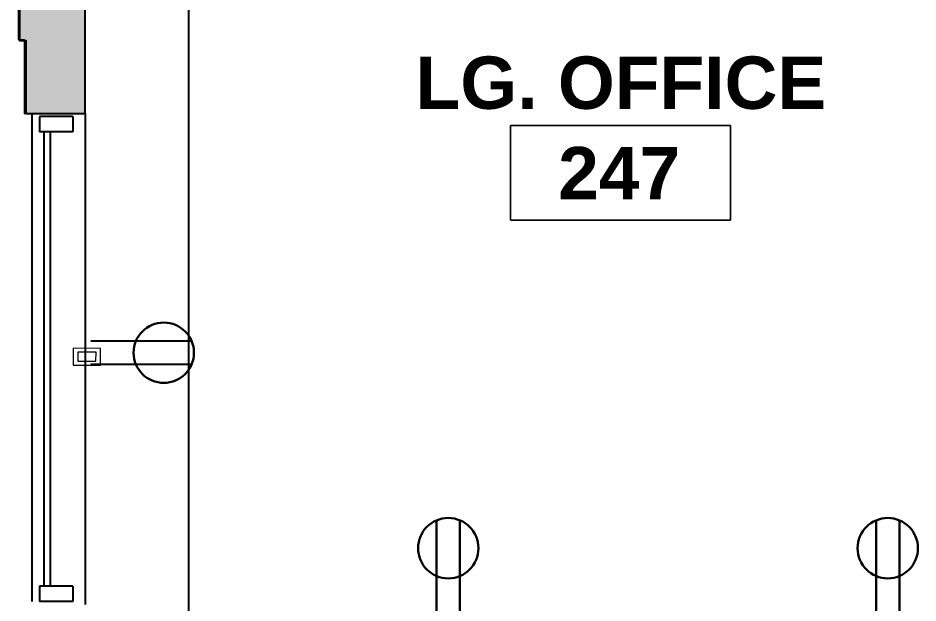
# Model space of a CAD drawing. Header units: inches. Extents: x 25273 to 28081, y 11840 to 13753.
# Drawn here: x 25500.3 to 25647.8, y 12412.4 to 12508.3 of the extents above; entities that cross this region are included whole.
import ezdxf
from ezdxf.xclip import XClip

# ---------------------------------------------------------------- set-up
doc = ezdxf.new("R2010")
doc.units = ezdxf.units.IN
doc.header["$MEASUREMENT"] = 0
doc.header["$XCLIPFRAME"] = 2
doc.linetypes.add('L1$0$Plaza America BA02$0$CENTER2', pattern=[1.125, 0.75, -0.125, 0.125, -0.125])
doc.linetypes.add('L1$0$SAG 02ATL Ste230PHII$0$CENTER2', pattern=[1.125, 0.75, -0.125, 0.125, -0.125])
for name, color, linetype in [('L1$0$A-Glaz', 92, 'Continuous'), ('L1$0$A-Wall-Extr', 7, 'Continuous'), ('L1$0$Plaza America BA02$0$A-Column grid', 252, 'L1$0$Plaza America BA02$0$CENTER2'), ('L1$0$SAG 02ATL Ste230PHII$0$A-Column grid', 252, 'L1$0$SAG 02ATL Ste230PHII$0$CENTER2')]:
    doc.layers.add(name, color=color, linetype=linetype)
for name, color, linetype, lineweight in [('X1$0$A-ANNO-NOTE', 131, 'Continuous', 30), ('X1$0$A-AREA-IDEN', 2, 'Continuous', 9), ('X1$0$A-WALL', 113, 'Continuous', 13), ('X1$0$A-WALL-PATT', 111, 'Continuous', 13), ('X1$0$E-ELEC-FIXT', 91, 'Continuous', 9), ('X1$0$Plaza America_Tower 1_2nd Floor -REVIT_dwg', 8, 'Continuous', 9)]:
    doc.layers.add(name, color=color, linetype=linetype, lineweight=lineweight)
doc.styles.add('X1$0$Swis721 Lt BT_B', font='', dxfattribs={"height": 8.583975})
doc.styles.get('X1$0$Swis721 Lt BT_B').set_extended_font_data('Swis721 Lt BT', bold=True)

# ---------------------------------------------------------------- blocks, each defined once
blk = doc.blocks.new('L1')
at = {"layer": 'L1$0$A-Glaz'}
for p, q in [((25501.58, 12492.67), (25511.32, 12492.67)), ((25502.57, 12492.67), (25502.57, 12412.67)), ((25503.82, 12492.17), (25503.82, 12489.67)), ((25509.32, 12492.17), (25503.82, 12492.17)), ((25509.32, 12492.17), (25509.32, 12489.67)), ((25511.32, 12492.67), (25511.32, 12412.17)), ((25509.32, 12489.67), (25503.82, 12489.67)), ((25504.57, 12489.67), (25504.57, 12415.17)), ((25505.57, 12489.67), (25505.57, 12415.17)), ((25509.32, 12415.17), (25503.82, 12415.17)), ((25503.82, 12415.17), (25503.82, 12412.67)), ((25509.32, 12415.17), (25509.32, 12412.67)), ((25509.32, 12412.67), (25503.82, 12412.67))]:
    blk.add_line(p, q, dxfattribs=at)
at = {"layer": 'L1$0$A-Wall-Extr'}
for p, q in [((25511.32, 12492.67), (25511.32, 12552.67)), ((25500.58, 12540.67), (25500.58, 12504.67)), ((25500.58, 12504.67), (25501.58, 12504.67)), ((25501.58, 12492.67), (25501.58, 12504.67))]:
    blk.add_line(p, q, dxfattribs=at)
at = {"layer": 'L1$0$A-Wall-Extr', "linetype": 'Continuous', "flags": 128}
blk.add_lwpolyline([(25501.58, 12553.17), (25501.58, 12540.67), (25500.58, 12540.67), (25500.58, 12504.67), (25501.58, 12504.67), (25501.58, 12492.67), (25511.32, 12492.67), (25511.4, 12553.17)], close=True, dxfattribs=at)
at = {"layer": 'L1$0$Plaza America BA02$0$A-Column grid'}
blk.add_line((25528.23, 13666.96), (25528.23, 12048.88), dxfattribs=at)
at = {"layer": 'L1$0$SAG 02ATL Ste230PHII$0$A-Column grid', "linetype": 'Continuous'}
blk.add_line((25528.23, 13666.96), (25528.23, 12048.88), dxfattribs=at)
blk = doc.blocks.new('X1$0$PS - Duplex - Duplex-4172790-FIRST FLOOR POWER _ SIGNAL')
at = {"layer": 'X1$0$E-ELEC-FIXT'}
for p, q in [((-1.375, -2.25), (-1.375, 2.25)), ((-1.375, 2.25), (1.375, 2.25)), ((-0.75, -1.5), (-0.75, 1.5)), ((-0.75, 1.5), (0.75, 1.5)), ((0.75, 1.5), (0.75, -1.5)), ((1.375, 2.25), (1.375, -2.25)), ((1.375, -2.25), (-1.375, -2.25)), ((0.75, -1.5), (-0.75, -1.5))]:
    blk.add_line(p, q, dxfattribs=at)
blk = doc.blocks.new('X1$0$Room Tag - Room Name and Number-3379422-FIRST FLOOR POWER _ SIGNAL')
at = {"layer": 'X1$0$A-AREA-IDEN'}
for p, q in [((-0.1881, -0.1636), (-0.1881, -0.0018)), ((-0.1881, -0.0018), (0.1869, -0.0018)), ((0.1869, -0.0018), (-0.1881, -0.0018)), ((-0.1881, -0.0018), (-0.1881, -0.1636)), ((0.1869, -0.0018), (0.1869, -0.1636)), ((0.1869, -0.1636), (0.1869, -0.0018)), ((0.1869, -0.1636), (-0.1881, -0.1636)), ((-0.1881, -0.1636), (0.1869, -0.1636))]:
    blk.add_line(p, q, dxfattribs=at)
blk = doc.blocks.new('X1')
at = {"layer": 'X1$0$A-WALL-PATT', "lineweight": 9}
for points in [[(25500.32, 12504.83), (25511.32, 12504.83), (25511.32, 12540.67), (25500.32, 12540.67)], [(25501.32, 12492.67), (25511.32, 12492.67), (25511.32, 12504.83), (25501.32, 12504.83)]]:
    blk.add_hatch(color=7, dxfattribs=at).paths.add_polyline_path(points, flags=0)
at = {"layer": 'X1$0$A-ANNO-NOTE'}
for p, q in [((25512.25, 12455.43), (25528.77, 12455.36)), ((25512.23, 12451.6), (25528.76, 12451.52)), ((25568.9, 12409.45), (25568.9, 12425.97)), ((25572.73, 12409.45), (25572.73, 12425.97)), ((25640.9, 12409.45), (25640.9, 12425.97)), ((25644.73, 12409.45), (25644.73, 12425.97))]:
    blk.add_line(p, q, dxfattribs=at)
for centre in [(25524.2, 12453.46), (25570.81, 12421.41), (25642.81, 12421.41)]:
    blk.add_circle(centre, 4.95, dxfattribs=at)
at = {"layer": 'X1$0$A-WALL', "color": 8, "lineweight": 20}
for p, q in [((25511.32, 12492.67), (25511.32, 12552.83)), ((25500.32, 12540.67), (25500.32, 12504.83)), ((25500.32, 12504.83), (25501.32, 12504.83)), ((25501.32, 12504.83), (25501.32, 12492.67)), ((25501.32, 12492.67), (25511.32, 12492.67))]:
    blk.add_line(p, q, dxfattribs=at)
at = {"layer": 'X1$0$A-AREA-IDEN', "xscale": 95.99999999999994, "yscale": 95.99999999999994, "zscale": 95.99999999999994}
blk.add_blockref('X1$0$Room Tag - Room Name and Number-3379422-FIRST FLOOR POWER _ SIGNAL', (25599.08, 12490.89), dxfattribs=at)
at = {"layer": 'X1$0$E-ELEC-FIXT', "extrusion": (0, 0, -1), "rotation": 90.26671950689473}
blk.add_blockref('X1$0$PS - Duplex - Duplex-4172790-FIRST FLOOR POWER _ SIGNAL', (-25511.6, 12452.81), dxfattribs=at)
at = {"layer": 'X1$0$Plaza America_Tower 1_2nd Floor -REVIT_dwg'}
ref = blk.add_blockref('L1', (0, 0), dxfattribs=at)
XClip(ref).set_block_clipping_path([(25272.8646056985, 11839.529198946), (28080.6732038753, 13753.216736761)])
at = {"layer": 'X1$0$A-AREA-IDEN', "char_height": 8.584, "attachment_point": 2, "line_spacing_factor": 0.998538, "style": 'X1$0$Swis721 Lt BT_B'}
for s, insert, width in [('LG. OFFICE', (25599.09, 12502.03), 75.708), ('247', (25598.81, 12487.2), 23.004)]:
    blk.add_mtext(s, dxfattribs=dict(at, insert=insert, width=width))

msp = doc.modelspace()

# ---------------------------------------------------------------- block references
at = {"lineweight": 5}
msp.add_blockref('X1', (0, 0), dxfattribs=at)

doc.saveas('drawing.dxf')
